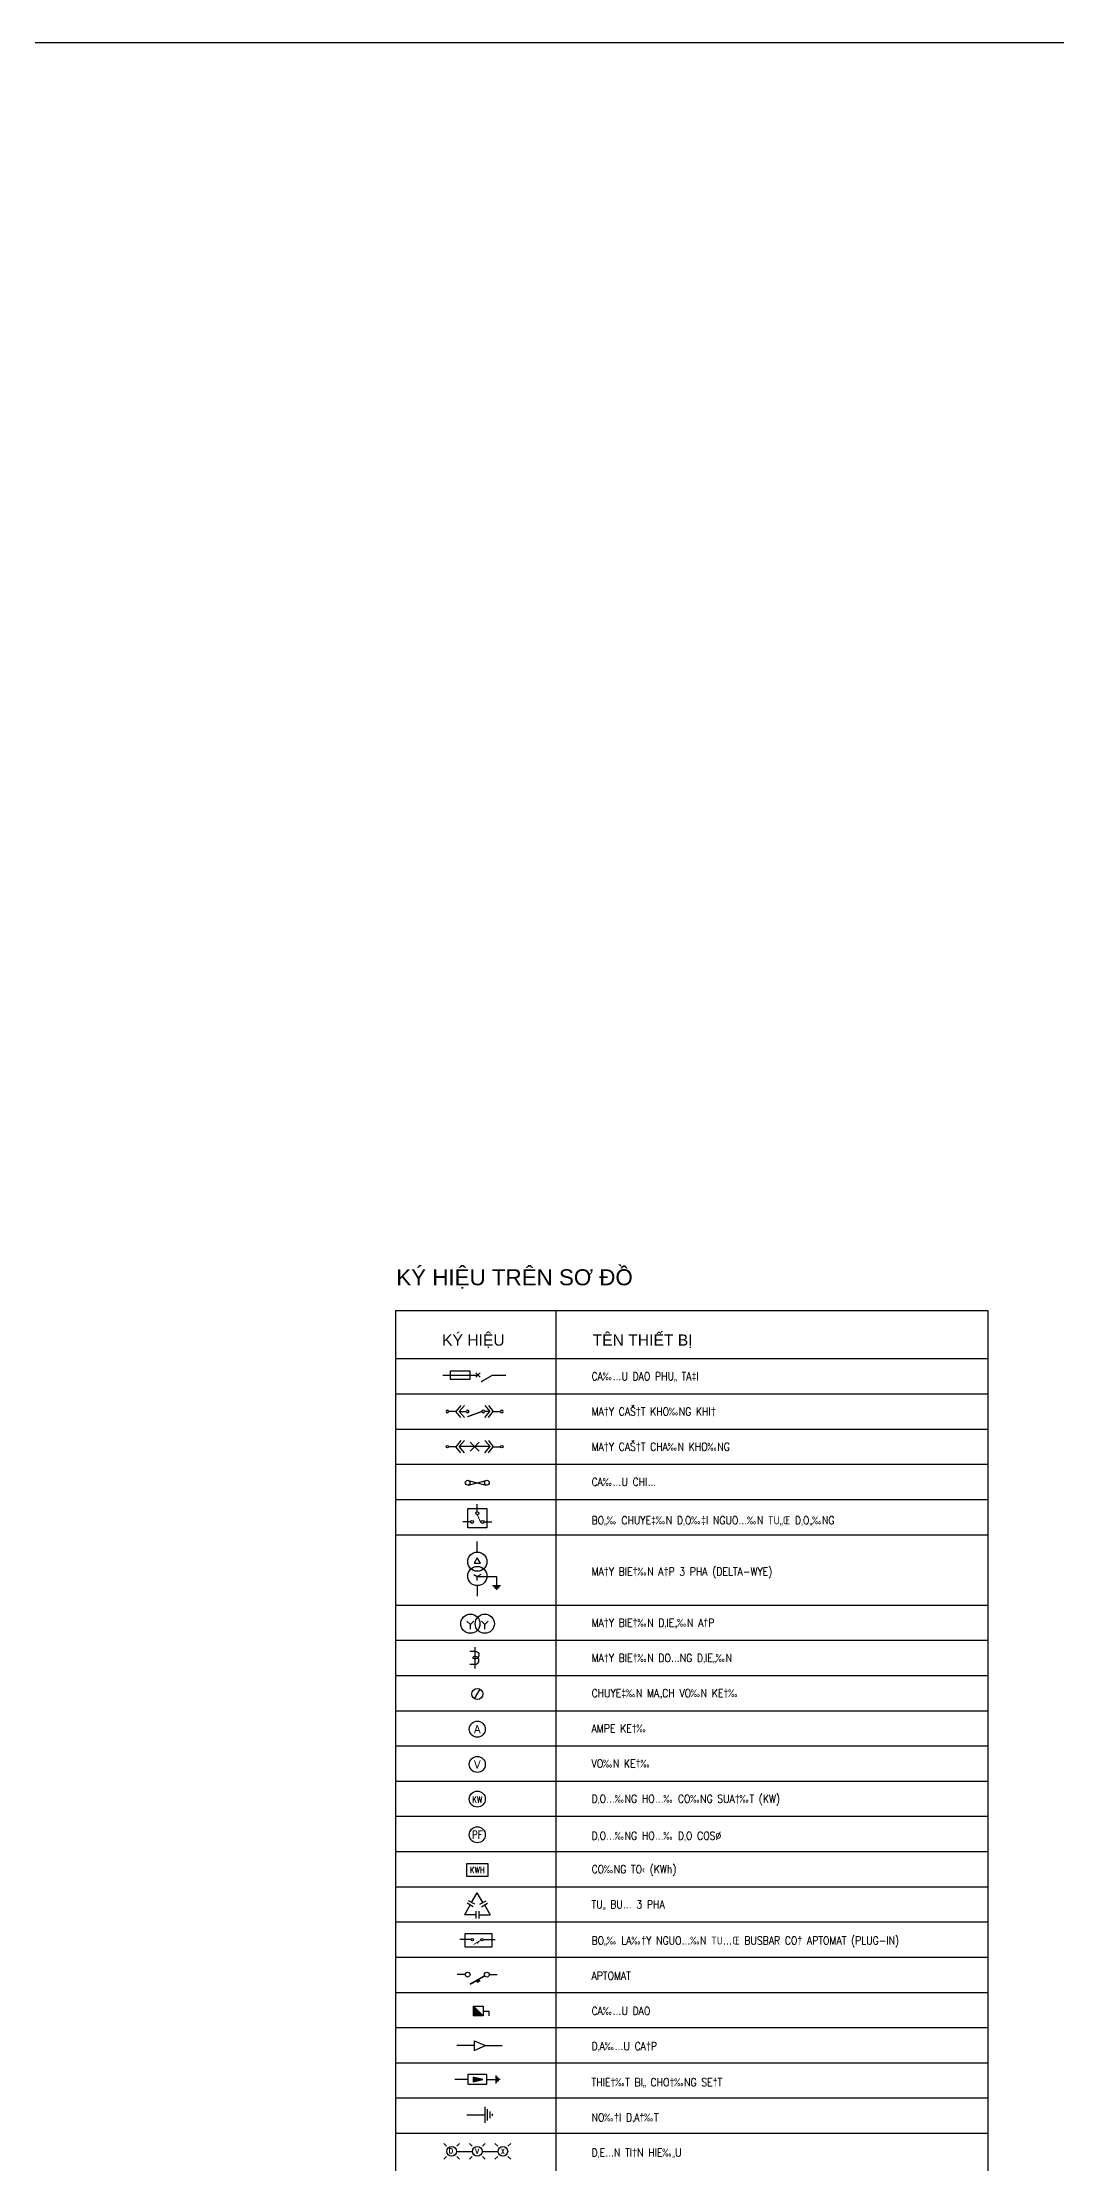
# Model space of a CAD drawing. Extents: x -5343388 to 7033982, y -486386 to 188356.
# Drawn here: x 318461 to 350146, y 122081 to 188356 of the extents above; entities that cross this region are included whole.
import ezdxf
from ezdxf.enums import TextEntityAlignment as Align

# ---------------------------------------------------------------- set-up
doc = ezdxf.new("R2010")
doc.units = 0
doc.header["$MEASUREMENT"] = 0
for name, color, linetype in [('0-----E-equip', 2, 'Continuous'), ('0-----E-text', 3, 'Continuous'), ('0---TBD', 2, 'Continuous'), ('TBD', 2, 'Continuous')]:
    doc.layers.add(name, color=color, linetype=linetype)
doc.styles.add('ROMANS', font='romans.shx', dxfattribs={"width": 0.8, "height": 250, "bigfont": 'vns.shx'})
doc.styles.add('ROMANS1', font='ROMANS1.shx')
doc.styles.add('TEXT1', font='', dxfattribs={"width": 0.85, "height": 200})
doc.styles.get('TEXT1').set_extended_font_data('.VnArialH')

# ---------------------------------------------------------------- blocks, each defined once
blk = doc.blocks.new('DI5')
at = {"layer": 'TBD'}
blk.add_circle((0, 0), 250, dxfattribs=at)
at = {"layer": 'TBD', "style": 'ROMANS'}
blk.add_text('A', height=250, dxfattribs=at).set_placement((0, 0), align=Align.MIDDLE)
blk = doc.blocks.new('di6')
at = {"layer": 'TBD'}
blk.add_circle((0, 0), 250, dxfattribs=at)
at = {"layer": 'TBD', "style": 'ROMANS'}
blk.add_text('V', height=250, dxfattribs=at).set_placement((0, 0), align=Align.MIDDLE)
blk = doc.blocks.new('di23')
at = {"layer": 'TBD'}
for p, q in [((-325, -200), (-325, 200)), ((-325, 200), (325, 200)), ((325, 200), (325, -200)), ((325, -200), (-325, -200))]:
    blk.add_line(p, q, dxfattribs=at)
at = {"layer": 'TBD', "color": 7, "style": 'ROMANS', "width": 0.8}
blk.add_text('KWH', height=200, dxfattribs=at).set_placement((0, 0), align=Align.MIDDLE)
blk = doc.blocks.new('di21')
at = {"layer": 'TBD'}
for p, q in [((-281, 73), (281, -73)), ((-281, -73), (281, 73))]:
    blk.add_line(p, q, dxfattribs=at)
for centre in [(-300, 0), (300, 0)]:
    blk.add_circle(centre, 75, dxfattribs=at)
blk = doc.blocks.new('di31')
at = {"layer": 'TBD'}
for p, q in [((-222, -385), (0, 0)), ((222, -385), (0, 0)), ((-278, -481), (-500, -866)), ((278, -481), (500, -866)), ((-56, -866), (-500, -866)), ((56, -866), (500, -866))]:
    blk.add_line(p, q, dxfattribs=at)
at = {"layer": 'TBD', "color": 7}
for p, q in [((-157, -551), (-398, -412)), ((-102, -454), (-343, -315)), ((-56, -727), (-56, -1005)), ((56, -727), (56, -1005)), ((102, -454), (343, -315)), ((157, -551), (398, -412))]:
    blk.add_line(p, q, dxfattribs=at)
blk = doc.blocks.new('di32')
at = {"layer": 'TBD', "color": 0}
for p, q in [((0, -400), (0, 0)), ((-350, -925), (-750, -925)), ((350, -925), (750, -925))]:
    blk.add_line(p, q, dxfattribs=at)
at = {"layer": 'TBD'}
for p, q in [((-500, -1225), (-500, -225)), ((-500, -225), (500, -225)), ((500, -225), (500, -1225)), ((500, -1225), (-500, -1225))]:
    blk.add_line(p, q, dxfattribs=at)
at = {"layer": 'TBD', "const_width": 50}
blk.add_lwpolyline([(182, -967), (0, -550)], dxfattribs=at)
at = {"layer": 'TBD'}
for centre in [(-275, -925), (0, -475), (275, -925)]:
    blk.add_circle(centre, 75, dxfattribs=at)
blk = doc.blocks.new('di29')
at = {"layer": 'TBD'}
for p, q in [((0, 1050), (0, 1700)), ((0, 696), (-200, 350)), ((-200, 350), (200, 350)), ((200, 350), (0, 696)), ((-217, -350), (0, -475)), ((217, -350), (0, -475)), ((0, -475), (1200, -475)), ((0, -725), (0, -475)), ((0, -1050), (0, -1700)), ((1023, -1125), (1377, -1125)), ((1096, -1200), (1304, -1200)), ((1169, -1275), (1231, -1275)), ((1200, -475), (1200, -1050))]:
    blk.add_line(p, q, dxfattribs=at)
at = {"layer": 'TBD', "color": 4}
blk.add_line((950, -1050), (1450, -1050), dxfattribs=at)
at = {"layer": 'TBD'}
for centre in [(0, 450), (0, -450)]:
    blk.add_circle(centre, 600, dxfattribs=at)
blk = doc.blocks.new('di13')
at = {"layer": 'TBD'}
blk.add_line((-87, -152), (88, 152), dxfattribs=at)
blk.add_circle((0, 0), 175, dxfattribs=at)
blk = doc.blocks.new('di28')
at = {"layer": 'TBD'}
for p, q in [((0, 0), (0, -575)), ((-176.875, -650), (176.875, -650)), ((-103.75, -725), (103.75, -725)), ((-30.625, -800), (30.625, -800))]:
    blk.add_line(p, q, dxfattribs=at)
at = {"layer": 'TBD', "color": 4}
blk.add_line((-250, -575), (250, -575), dxfattribs=at)
blk = doc.blocks.new('di2')
at = {"layer": 'TBD'}
for p, q in [((0, 1000), (0, 1250)), ((0, 250), (0, 0))]:
    blk.add_line(p, q, dxfattribs=at)
for points, const_width in [([(-37, 390), (-302, 850)], 50), ([(-177, 533), (-239, 641)], 60)]:
    blk.add_lwpolyline(points, dxfattribs=dict(at, const_width=const_width))
for centre in [(0, 925), (0, 325)]:
    blk.add_circle(centre, 75, dxfattribs=at)
blk = doc.blocks.new('di17')
at = {"layer": 'TBD', "color": 7}
for p, q in [((-159, 159), (-247, 247)), ((159, 159), (247, 247)), ((-159, -159), (-247, -247)), ((159, -159), (247, -247))]:
    blk.add_line(p, q, dxfattribs=at)
at = {"layer": 'TBD'}
blk.add_circle((0, 0), 150, dxfattribs=at)
at = {"layer": 'TBD', "color": 7, "style": 'ROMANS1'}
blk.add_text('D‚', height=150, dxfattribs=at).set_placement((0, 0), align=Align.MIDDLE)
blk = doc.blocks.new('di18')
at = {"layer": 'TBD', "color": 7}
for p, q in [((-159, 159), (-247, 247)), ((159, 159), (247, 247)), ((-159, -159), (-247, -247)), ((159, -159), (247, -247))]:
    blk.add_line(p, q, dxfattribs=at)
at = {"layer": 'TBD'}
blk.add_circle((0, 0), 150, dxfattribs=at)
at = {"layer": 'TBD', "color": 7, "style": 'ROMANS1'}
blk.add_text('V', height=150, dxfattribs=at).set_placement((0, 0), align=Align.MIDDLE)
blk = doc.blocks.new('di19')
at = {"layer": 'TBD', "color": 7}
for p, q in [((-159, 159), (-247, 247)), ((159, 159), (247, 247)), ((-159, -159), (-247, -247)), ((159, -159), (247, -247))]:
    blk.add_line(p, q, dxfattribs=at)
at = {"layer": 'TBD'}
blk.add_circle((0, 0), 150, dxfattribs=at)
at = {"layer": 'TBD', "color": 7, "style": 'ROMANS1'}
blk.add_text('X', height=150, dxfattribs=at).set_placement((0, 0), align=Align.MIDDLE)
blk = doc.blocks.new('acb')
at = {"color": 2}
for p, q in [((-239, -668), (-2, -463)), ((-237, -524), (0, -333)), ((235, -668), (-2, -463)), ((237, -524), (0, -333)), ((-239, -1460), (-2, -1666)), ((-237, -1604), (0, -1795)), ((235, -1460), (-2, -1666)), ((237, -1604), (0, -1795))]:
    blk.add_line(p, q, dxfattribs=at)
for p, q in [((-2, -782), (-207, -1346)), ((-2, -463), (-2, -681)), ((0, -333), (0, -50)), ((-2, -1666), (-2, -1382)), ((0, -1795), (0, -2078))]:
    blk.add_line(p, q)
at = {"const_width": 50}
blk.add_lwpolyline([(-207, -1346), (-2, -782)], dxfattribs=at)
for centre in [(0, 0), (-2, -731), (-2, -1332), (0, -2128)]:
    blk.add_circle(centre, 50)
blk = doc.blocks.new('di9')
at = {"layer": 'TBD'}
blk.add_circle((0, 0), 250, dxfattribs=at)
at = {"layer": 'TBD', "style": 'ROMANS', "width": 0.8}
blk.add_text('PF', height=250, dxfattribs=at).set_placement((0, 0), align=Align.MIDDLE)
blk = doc.blocks.new('DI16')
at = {"layer": 'TBD'}
blk.add_line((0, 555), (0, -555), dxfattribs=at)
for points in [[(275, 340), (0, 340, 1.2511788), (86, -41, 0.140943), (116, -17, 0.1620611), (121, 0, 0.1620611)], [(275, -340), (0, -340, -1.2511788), (86, 41, -0.140943), (116, 17, -0.1620611), (121, 0, -0.1620611)]]:
    blk.add_lwpolyline(points, format="xyb", dxfattribs=at)
blk = doc.blocks.new('SPD')
at = {"ltscale": 5}
blk.add_hatch(color=0, dxfattribs=at).paths.add_polyline_path([(75, -567), (-75, -567), (0, -867)])
at = {"color": 2, "ltscale": 5}
blk.add_line((0, -398), (0, 0), dxfattribs=at)
at = {"ltscale": 5}
for points in [[(150, -998), (150, -398), (-150, -398), (-150, -998)], [(75, -567), (-75, -567), (0, -867)]]:
    blk.add_lwpolyline(points, close=True, dxfattribs=at)
at = {"ltscale": 5, "xscale": 0.5, "yscale": 0.5, "zscale": 0.5}
blk.add_blockref('di28', (0, -998), dxfattribs=at)
blk = doc.blocks.new('*X48')
at = {"color": 0}
for p, q in [((9425, 49200), (9700, 49475)), ((9452, 49200), (9700, 49448)), ((9478, 49200), (9700, 49422)), ((9505, 49200), (9700, 49395)), ((9531, 49200), (9700, 49369)), ((9558, 49200), (9700, 49342)), ((9584, 49200), (9700, 49316)), ((9611, 49200), (9700, 49289)), ((9637, 49200), (9700, 49263)), ((9664, 49200), (9700, 49236)), ((9690, 49200), (9700, 49210))]:
    blk.add_line(p, q, dxfattribs=at)
blk = doc.blocks.new('s18')
at = {"layer": 'TBD'}
for p, q in [((-150, 0), (150, 300)), ((-150, 300), (150, 300)), ((-150, 0), (-150, 300)), ((150, 0), (-150, 0)), ((0, 475), (150, 475)), ((0, 300), (0, 475)), ((150, 300), (150, 0))]:
    blk.add_line(p, q, dxfattribs=at)
blk.add_blockref('*X48', (-9550, -49200), dxfattribs=at)

msp = doc.modelspace()

# ---------------------------------------------------------------- linework, layer by layer
at = {"color": 2}
for p, q in [((331531.7639, 144669.20511), (331379.20884, 144479.60121)), ((331646.79235, 144670.57631), (331482.60794, 144480.94832)), ((332280.76858, 144670.57631), (332444.95299, 144480.94832)), ((332395.79703, 144669.20511), (332548.35208, 144479.60121)), ((331531.7639, 144289.99732), (331379.20884, 144479.60121)), ((331646.79235, 144291.32034), (331482.60794, 144480.94832)), ((332280.76858, 144291.32034), (332444.95299, 144480.94832)), ((332395.79703, 144289.99732), (332548.35208, 144479.60121))]:
    msp.add_line(p, q, dxfattribs=at)
for p, q in [((331379.20884, 144479.60121), (331152.51009, 144479.60121)), ((332444.95299, 144480.94832), (331482.60794, 144480.94832)), ((332548.35208, 144479.60121), (332775.05083, 144479.60121))]:
    msp.add_line(p, q)
msp.add_lwpolyline([(6016.37809, 188356.37426), (1372453.78938, 188356.37426), (1372453.78938, -486385.88005), (6016.37809, -486385.88005)], close=True)
for centre in [(331112.51009, 144479.60121), (332815.05083, 144479.60121)]:
    msp.add_circle(centre, 40)
at = {"layer": '0-----E-equip'}
for p, q in [((330967.99705, 146718.06786), (332071.26759, 146718.06786)), ((332000.55691, 146788.77854), (332141.97827, 146647.35718)), ((332141.97827, 146788.77854), (332000.55691, 146647.35718)), ((332529.61394, 146718.06786), (332934.75996, 146718.06786)), ((331822.35911, 144622.36968), (332105.20182, 144339.52697)), ((332105.20182, 144622.36968), (331822.35911, 144339.52697)), ((331725.81109, 139029.87876), (331831.87711, 138923.81274)), ((331937.94312, 139029.87876), (331831.87711, 138923.81274)), ((331831.87711, 138773.81274), (331831.87711, 138923.81274)), ((332175.81109, 139029.87876), (332281.87711, 138923.81274)), ((332387.94312, 139029.87876), (332281.87711, 138923.81274)), ((332281.87711, 138773.81274), (332281.87711, 138923.81274)), ((331733.43236, 129079.22356), (331498.41181, 129079.22356)), ((332358.43236, 129079.22356), (332609.97707, 129079.22356)), ((331953.7473, 125767.60765), (331403.61651, 125767.60765)), ((331953.7473, 125917.60765), (331953.7473, 125617.60765)), ((332300.15747, 125767.60765), (332820.91991, 125767.60765)), ((331397.23722, 122462.88291), (331897.23722, 122462.88291)), ((332197.23722, 122462.88291), (332697.23722, 122462.88291))]:
    msp.add_line(p, q, dxfattribs=at)
for points in [[(331199.13102, 146843.06786), (331199.13102, 146593.06786), (331824.13102, 146593.06786), (331824.13102, 146843.06786)], [(331658.43236, 128854.59477), (332508.43236, 128854.59477), (332508.43236, 129254.59477), (331658.43236, 129254.59477)]]:
    msp.add_lwpolyline(points, close=True, dxfattribs=at)
at = {"layer": '0-----E-equip', "const_width": 40}
msp.add_lwpolyline([(332529.61394, 146718.06786), (332161.85944, 146505.7447)], dxfattribs=at)
at = {"layer": '0-----E-equip'}
for points in [[(331953.7473, 125917.60765), (332300.15747, 125767.60765)], [(331953.7473, 125617.60765), (332300.15747, 125767.60765)]]:
    msp.add_lwpolyline(points, dxfattribs=at)
for centre in [(331831.87711, 138948.81274), (332281.87711, 138948.81274)]:
    msp.add_circle(centre, 300, dxfattribs=at)
at = {"layer": '0---TBD'}
msp.add_line((329496.90313, 148730.77945), (329496.90313, 99930.77945), dxfattribs=at)
at = {"layer": '0---TBD', "color": 2}
for p, q in [((329496.90313, 148730.77945), (347996.90313, 148730.77945)), ((334496.90313, 148730.77945), (334496.90313, 99930.77945)), ((347996.90313, 148730.77945), (347996.90313, 99930.77945)), ((329497.45313, 147230.77945), (347996.90313, 147230.77945))]:
    msp.add_line(p, q, dxfattribs=at)
at = {"layer": '0---TBD', "color": 7}
for p, q in [((329496.90313, 146130.77945), (347996.90313, 146130.77945)), ((329496.90313, 145030.77945), (347996.90313, 145030.77945)), ((329496.90313, 143930.77945), (347996.90313, 143930.77945)), ((329496.90313, 142830.77945), (347996.90313, 142830.77945)), ((329496.90313, 141730.77945), (347996.90313, 141730.77945)), ((329496.90313, 139530.77945), (347996.90313, 139530.77945)), ((329496.90313, 138430.77945), (347996.90313, 138430.77945)), ((329496.90313, 137330.77945), (347996.90313, 137330.77945)), ((329496.90313, 136230.77945), (347996.90313, 136230.77945)), ((329496.90313, 136230.77945), (347996.90313, 136230.77945)), ((329496.90313, 135130.77945), (347996.90313, 135130.77945)), ((329496.90313, 134030.77945), (347996.90313, 134030.77945)), ((329496.90313, 132930.77945), (347996.90313, 132930.77945)), ((329496.90313, 131830.77945), (347996.90313, 131830.77945)), ((329496.90313, 130730.77945), (347996.90313, 130730.77945)), ((329496.90313, 129630.77945), (347996.90313, 129630.77945)), ((329496.90313, 128530.77945), (347996.90313, 128530.77945)), ((329496.90313, 127430.77945), (347996.90313, 127430.77945)), ((329496.90313, 126330.77945), (347996.90313, 126330.77945)), ((329496.90313, 126330.77945), (347996.90313, 126330.77945)), ((329496.90313, 125230.77945), (347996.90313, 125230.77945)), ((329496.90313, 124130.77945), (347996.90313, 124130.77945)), ((329496.90313, 123030.77945), (347996.90313, 123030.77945))]:
    msp.add_line(p, q, dxfattribs=at)
at = {"layer": 'TBD'}
msp.add_circle((332048.35378, 133469.97426), 250, dxfattribs=at)

# ---------------------------------------------------------------- block references
at = {"layer": '0-----E-equip'}
for name, p, xscale, yscale, zscale, rotation in [('acb', (332815.05083, 145579.60121), -0.7999999999883585, 0.7999999999883585, 0.8, 270), ('di2', (332358.43236, 129079.22356), 0.5, 0.5, 0.5, 90)]:
    msp.add_blockref(name, p, dxfattribs=dict(at, xscale=xscale, yscale=yscale, zscale=zscale, rotation=rotation))
for name, p in [('di21', (332048.35378, 143353.72595)), ('di13', (332048.35378, 136753.72595)), ('DI5', (332048.35378, 135653.72595)), ('di6', (332048.35378, 134553.72595)), ('di9', (332048.35378, 132353.72595)), ('di23', (332048.35376, 131253.72605)), ('di17', (331247.23722, 122462.88291)), ('di18', (332047.23722, 122462.88291)), ('di19', (332847.23722, 122462.88291))]:
    msp.add_blockref(name, p, dxfattribs=at)
for name, p, xscale, yscale, zscale in [('di32', (332048.35378, 142683.86835), 0.5999999999767169, 0.5999999999767169, 0.5999999999767169), ('di29', (332048.35378, 140663.14916), 0.5, 0.5, 0.5), ('di31', (332048.35378, 130544.69477), 0.8000000000465661, 0.8000000000465661, 0.8000000000465661)]:
    msp.add_blockref(name, p, dxfattribs=dict(at, xscale=xscale, yscale=yscale, zscale=zscale))
at = {"layer": '0-----E-equip', "linetype": 'Continuous', "xscale": 0.5999999999767169, "yscale": 0.5999999999767169, "zscale": 0.5999999999767169, "rotation": 180}
msp.add_blockref('DI16', (331980.32098, 137886.02685), dxfattribs=at)
at = {"layer": '0-----E-equip', "linetype": 'Continuous', "rotation": 90}
msp.add_blockref('di2', (332670.04517, 127984.85939), dxfattribs=at)
at = {"layer": '0-----E-equip'}
for name, p, rotation in [('s18', (331932.70397, 126844.53647), 270), ('SPD', (331350.30507, 124709.40531), 90), ('di28', (331719.76584, 123607.44149), 90)]:
    msp.add_blockref(name, p, dxfattribs=dict(at, rotation=rotation))

# ---------------------------------------------------------------- texts
at = {"layer": '0-----E-equip', "color": 7, "style": 'ROMANS', "width": 0.8}
msp.add_text('KW', height=200, dxfattribs=at).set_placement((332048.35376, 133453.72605), align=Align.MIDDLE)
at = {"layer": '0-----E-text', "color": 6, "style": 'TEXT1'}
for s, height, p in [('Ký HIÖU trªn S¬ §å', 500, (329515.86138, 149523.13032)), ('ký hiÖu', 350, (330946.74228, 147636.29852)), ('tªn thiÕt bÞ', 350, (335649.86728, 147636.29852))]:
    msp.add_text(s, height=height, dxfattribs=at).set_placement(p)
at = {"layer": '0-----E-text', "style": 'ROMANS1', "width": 0.85}
for s, p in [('CA‰…U DAO PHU„ TA‡I', (335617.42836, 146553.08715)), ('MA†Y CAŠ†T KHO‰NG KHI†', (335617.42836, 145453.08715)), ('MA†Y CAŠ†T CHA‰N KHO‰NG', (335617.42836, 144353.08715)), ('CA‰…U CHI…', (335617.42836, 143253.08715)), ('BO„‰ CHUYE‡‰N D‚O‰‡I NGUO…‰N TU„Œ D‚O„‰NG', (335617.42836, 142054.08715)), ('MA†Y BIE†‰N A†P 3 PHA (DELTA-WYE)', (335617.42836, 140454.08715)), ('MA†Y BIE†‰N D‚IE„‰N A†P', (335617.42836, 138853.08715)), ('MA†Y BIE†‰N DO…NG D‚IE„‰N', (335617.42836, 137753.08715)), ('CHUYE‡‰N MA„CH VO‰N KE†‰', (335617.42836, 136653.08715)), ('AMPE KE†‰', (335617.42836, 135553.08715)), ('VO‰N KE†‰', (335617.42836, 134453.08715)), ('D‚O…‰NG HO…‰ CO‰NG SUA†‰T (KW)', (335617.42836, 133353.08715)), ('D‚O…‰NG HO…‰ D‚O COS%%c', (335617.42836, 132196.78402)), ('CO‰NG TO‹ (KWh)', (335617.42836, 131153.08715)), ('TU„ BU… 3 PHA', (335617.42836, 130053.08715)), ('BO„‰ LA‰†Y NGUO…‰N TU…Œ BUSBAR CO† APTOMAT (PLUG-IN)', (335617.42836, 128924.28402)), ('APTOMAT', (335617.42836, 127824.28402)), ('CA‰…U DAO', (335617.42836, 126724.28402)), ('D‚A‰…U CA†P', (335617.42836, 125624.28402)), ('THIE†‰T BI„ CHO†‰NG SE†T ', (335617.42836, 124496.78402)), ('NO‰†I D‚A†‰T', (335617.42836, 123396.78402)), ('D‚E…N TI†N HIE‰„U', (335617.42836, 122296.78402))]:
    msp.add_text(s, height=250, dxfattribs=at).set_placement(p)

doc.saveas('drawing.dxf')
